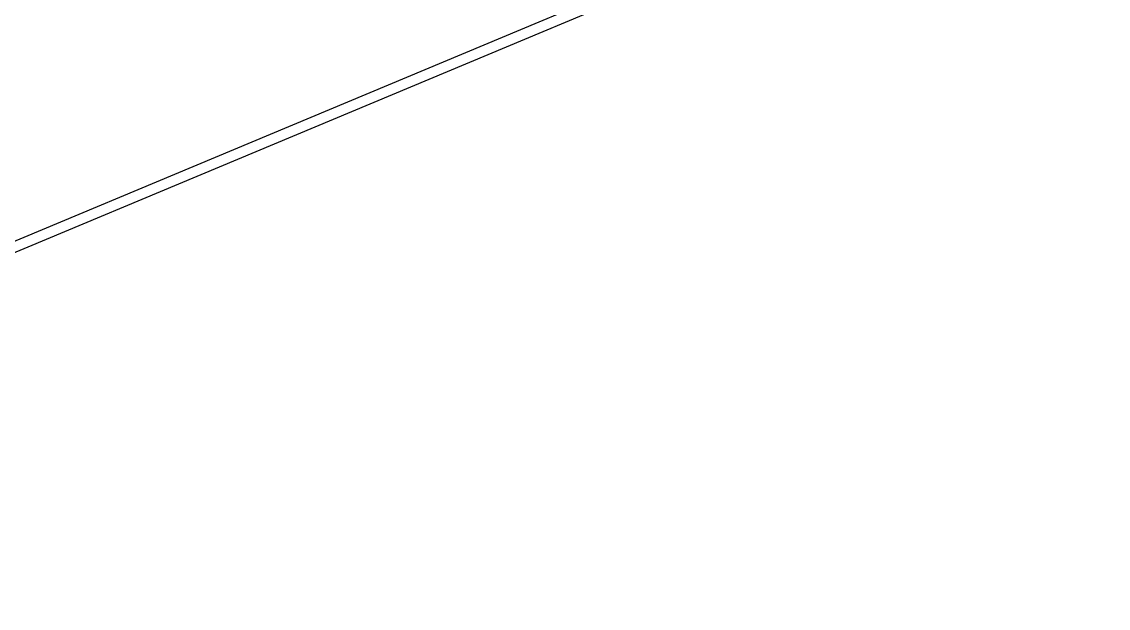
# Model space of a CAD drawing. Header units: millimetres. Extents: x 768159 to 833032, y -1374957 to -1225629.
# Drawn here: x 792605 to 794668, y -1325255 to -1324142 of the extents above; entities that cross this region are included whole.
import ezdxf
from ezdxf.xclip import XClip

# ---------------------------------------------------------------- set-up
doc = ezdxf.new("R2010")
doc.units = ezdxf.units.MM
doc.header["$LTSCALE"] = 10
doc.header["$MEASUREMENT"] = 0
doc.header["$XCLIPFRAME"] = 0
doc.layers.add('I—平顶—分格线', color=8, linetype='Continuous')
doc.layers.add('I—平顶—造型', color=122, linetype='Continuous')

# ---------------------------------------------------------------- blocks, each defined once
blk = doc.blocks.new('30-1')
at = {"layer": 'I—平顶—分格线'}
for centre in [(-1100, -55.6), (-1070, -55.6), (-1040, -55.6), (-1010, -55.6), (-980, -55.6), (-950, -55.6), (-920, -55.6), (-890, -55.6), (-860, -55.6), (-830, -55.6), (-800, -55.6), (-770, -55.6), (-740, -55.6), (-710, -55.6), (-680, -55.6), (-650, -55.6), (-620, -55.6), (-590, -55.6), (-560, -55.6), (-530, -55.6), (-500, -55.6), (-470, -55.6), (-440, -55.6), (-410, -55.6), (-380, -55.6), (-350, -55.6), (-320, -55.6), (-290, -55.6), (-260, -55.6), (-230, -55.6), (-200, -55.6), (-170, -55.6), (-140, -55.6), (-110, -55.6), (-80, -55.6), (-50, -55.6), (-20, -55.6), (-1175, -85.6), (-1145, -85.6), (-1115, -85.6), (-1085, -85.6), (-1055, -85.6), (-1025, -85.6), (-995, -85.6), (-965, -85.6), (-935, -85.6), (-905, -85.6), (-875, -85.6), (-845, -85.6), (-815, -85.6), (-785, -85.6), (-755, -85.6), (-725, -85.6), (-695, -85.6), (-665, -85.6), (-635, -85.6), (-605, -85.6), (-575, -85.6), (-545, -85.6), (-515, -85.6), (-485, -85.6), (-455, -85.6), (-425, -85.6), (-395, -85.6), (-365, -85.6), (-335, -85.6), (-305, -85.6), (-275, -85.6), (-245, -85.6), (-215, -85.6), (-185, -85.6), (-155, -85.6), (-125, -85.6), (-95, -85.6), (-65, -85.6), (-35, -85.6), (-1250, -115.6), (-1220, -115.6), (-1190, -115.6), (-1160, -115.6), (-1130, -115.6), (-1100, -115.6), (-1070, -115.6), (-1040, -115.6), (-1010, -115.6), (-980, -115.6), (-950, -115.6), (-920, -115.6), (-890, -115.6), (-860, -115.6), (-830, -115.6), (-800, -115.6), (-770, -115.6), (-740, -115.6), (-710, -115.6), (-680, -115.6), (-650, -115.6), (-620, -115.6), (-590, -115.6), (-560, -115.6), (-530, -115.6), (-500, -115.6), (-470, -115.6), (-440, -115.6), (-410, -115.6), (-380, -115.6), (-350, -115.6), (-320, -115.6), (-290, -115.6), (-260, -115.6), (-230, -115.6), (-200, -115.6), (-170, -115.6), (-140, -115.6), (-110, -115.6), (-80, -115.6), (-50, -115.6), (-20, -115.6), (-1325, -145.6), (-1295, -145.6), (-1265, -145.6), (-1235, -145.6), (-1205, -145.6), (-1175, -145.6), (-1145, -145.6), (-1115, -145.6), (-1085, -145.6), (-1055, -145.6), (-1025, -145.6), (-995, -145.6), (-965, -145.6), (-935, -145.6), (-905, -145.6), (-875, -145.6), (-845, -145.6), (-815, -145.6), (-785, -145.6), (-755, -145.6), (-725, -145.6), (-695, -145.6), (-665, -145.6), (-635, -145.6), (-605, -145.6), (-575, -145.6), (-545, -145.6), (-515, -145.6), (-485, -145.6), (-455, -145.6), (-425, -145.6), (-395, -145.6), (-365, -145.6), (-335, -145.6), (-305, -145.6), (-275, -145.6), (-245, -145.6), (-215, -145.6), (-185, -145.6), (-155, -145.6), (-125, -145.6), (-95, -145.6), (-65, -145.6), (-35, -145.6), (-1370, -175.6), (-1340, -175.6), (-1310, -175.6), (-1280, -175.6), (-1250, -175.6), (-1220, -175.6), (-1190, -175.6), (-1160, -175.6), (-1130, -175.6), (-1100, -175.6), (-1070, -175.6), (-1040, -175.6), (-1010, -175.6), (-980, -175.6), (-950, -175.6), (-920, -175.6), (-890, -175.6), (-860, -175.6), (-830, -175.6), (-800, -175.6), (-770, -175.6), (-740, -175.6), (-710, -175.6), (-680, -175.6), (-650, -175.6), (-620, -175.6), (-590, -175.6), (-560, -175.6), (-530, -175.6), (-500, -175.6), (-470, -175.6), (-440, -175.6), (-410, -175.6), (-380, -175.6), (-350, -175.6), (-320, -175.6), (-290, -175.6), (-260, -175.6), (-230, -175.6), (-200, -175.6), (-170, -175.6), (-140, -175.6), (-110, -175.6), (-80, -175.6), (-50, -175.6), (-20, -175.6), (-1385, -205.6), (-1355, -205.6), (-1325, -205.6), (-1295, -205.6), (-1265, -205.6), (-1235, -205.6), (-1205, -205.6), (-1175, -205.6), (-1145, -205.6), (-1115, -205.6), (-1085, -205.6), (-1055, -205.6), (-1025, -205.6), (-995, -205.6), (-965, -205.6), (-935, -205.6), (-905, -205.6), (-875, -205.6), (-845, -205.6), (-815, -205.6), (-785, -205.6), (-755, -205.6), (-725, -205.6), (-695, -205.6), (-665, -205.6), (-635, -205.6), (-605, -205.6), (-575, -205.6), (-545, -205.6), (-515, -205.6), (-485, -205.6), (-455, -205.6), (-425, -205.6), (-395, -205.6), (-365, -205.6), (-335, -205.6), (-305, -205.6), (-275, -205.6), (-245, -205.6), (-215, -205.6), (-185, -205.6), (-155, -205.6), (-125, -205.6), (-95, -205.6), (-65, -205.6), (-35, -205.6), (-1370, -235.6), (-1340, -235.6), (-1310, -235.6), (-1280, -235.6), (-1250, -235.6), (-1220, -235.6), (-1190, -235.6), (-1160, -235.6), (-1130, -235.6), (-1100, -235.6), (-1070, -235.6), (-1040, -235.6), (-1010, -235.6), (-980, -235.6), (-950, -235.6), (-920, -235.6), (-890, -235.6), (-860, -235.6), (-830, -235.6), (-800, -235.6), (-770, -235.6), (-740, -235.6), (-710, -235.6), (-680, -235.6), (-650, -235.6), (-620, -235.6), (-590, -235.6), (-560, -235.6), (-530, -235.6), (-500, -235.6), (-470, -235.6), (-440, -235.6), (-410, -235.6), (-380, -235.6), (-350, -235.6), (-320, -235.6), (-290, -235.6), (-260, -235.6), (-230, -235.6), (-200, -235.6), (-170, -235.6), (-140, -235.6), (-110, -235.6), (-80, -235.6), (-50, -235.6), (-20, -235.6), (-1385, -265.6), (-1355, -265.6), (-1325, -265.6), (-1295, -265.6), (-1265, -265.6), (-1235, -265.6), (-1205, -265.6), (-1175, -265.6), (-1145, -265.6), (-1115, -265.6), (-1085, -265.6), (-1055, -265.6), (-1025, -265.6), (-995, -265.6), (-965, -265.6), (-935, -265.6), (-905, -265.6), (-875, -265.6), (-845, -265.6), (-815, -265.6), (-785, -265.6), (-755, -265.6), (-725, -265.6), (-695, -265.6), (-665, -265.6), (-635, -265.6), (-605, -265.6), (-575, -265.6), (-545, -265.6), (-515, -265.6), (-485, -265.6), (-455, -265.6), (-425, -265.6), (-395, -265.6), (-365, -265.6), (-335, -265.6), (-305, -265.6), (-275, -265.6), (-245, -265.6), (-215, -265.6), (-185, -265.6), (-155, -265.6), (-125, -265.6), (-95, -265.6), (-65, -265.6), (-35, -265.6), (-1370, -295.6), (-1340, -295.6), (-1310, -295.6), (-1280, -295.6), (-1250, -295.6), (-1220, -295.6), (-1190, -295.6), (-1160, -295.6), (-1130, -295.6), (-1100, -295.6), (-1070, -295.6), (-1040, -295.6), (-1010, -295.6), (-980, -295.6), (-950, -295.6), (-920, -295.6), (-890, -295.6), (-860, -295.6), (-830, -295.6), (-800, -295.6), (-770, -295.6), (-740, -295.6), (-710, -295.6), (-680, -295.6), (-650, -295.6), (-620, -295.6), (-590, -295.6), (-560, -295.6), (-530, -295.6), (-500, -295.6), (-470, -295.6), (-440, -295.6), (-410, -295.6), (-380, -295.6), (-350, -295.6), (-320, -295.6), (-290, -295.6), (-260, -295.6), (-230, -295.6), (-200, -295.6), (-170, -295.6), (-140, -295.6), (-110, -295.6), (-80, -295.6), (-50, -295.6), (-20, -295.6), (-1385, -325.6), (-1355, -325.6), (-1325, -325.6), (-1295, -325.6), (-1265, -325.6), (-1235, -325.6), (-1205, -325.6), (-1175, -325.6), (-1145, -325.6), (-1115, -325.6), (-1085, -325.6), (-1055, -325.6), (-1025, -325.6), (-995, -325.6), (-965, -325.6), (-935, -325.6), (-905, -325.6), (-875, -325.6), (-845, -325.6), (-815, -325.6), (-785, -325.6), (-755, -325.6), (-725, -325.6), (-695, -325.6), (-665, -325.6), (-635, -325.6), (-605, -325.6), (-575, -325.6), (-545, -325.6), (-515, -325.6), (-485, -325.6), (-455, -325.6), (-425, -325.6), (-395, -325.6), (-365, -325.6), (-335, -325.6), (-305, -325.6), (-275, -325.6), (-245, -325.6), (-215, -325.6), (-185, -325.6), (-155, -325.6), (-125, -325.6), (-95, -325.6), (-65, -325.6), (-35, -325.6), (-1370, -355.6), (-1340, -355.6), (-1310, -355.6), (-1280, -355.6), (-1250, -355.6), (-1220, -355.6), (-1190, -355.6), (-1160, -355.6), (-1130, -355.6), (-1100, -355.6), (-1070, -355.6), (-1040, -355.6), (-1010, -355.6), (-980, -355.6), (-950, -355.6), (-920, -355.6), (-890, -355.6), (-860, -355.6), (-830, -355.6), (-800, -355.6), (-770, -355.6), (-740, -355.6), (-710, -355.6), (-680, -355.6), (-650, -355.6), (-620, -355.6), (-590, -355.6), (-560, -355.6), (-530, -355.6), (-500, -355.6), (-470, -355.6), (-440, -355.6), (-410, -355.6), (-380, -355.6), (-350, -355.6), (-320, -355.6), (-290, -355.6), (-260, -355.6), (-230, -355.6), (-200, -355.6), (-170, -355.6), (-140, -355.6), (-110, -355.6), (-80, -355.6), (-50, -355.6), (-20, -355.6), (-1385, -385.6), (-1355, -385.6), (-1325, -385.6), (-1295, -385.6), (-1265, -385.6), (-1235, -385.6), (-1205, -385.6), (-1175, -385.6), (-1145, -385.6), (-1115, -385.6), (-1085, -385.6), (-1055, -385.6), (-1025, -385.6), (-995, -385.6), (-965, -385.6), (-935, -385.6), (-905, -385.6), (-875, -385.6), (-845, -385.6), (-815, -385.6), (-785, -385.6), (-755, -385.6), (-725, -385.6), (-695, -385.6), (-665, -385.6), (-635, -385.6), (-605, -385.6), (-575, -385.6), (-545, -385.6), (-515, -385.6), (-485, -385.6), (-455, -385.6), (-425, -385.6), (-395, -385.6), (-365, -385.6), (-335, -385.6), (-305, -385.6), (-275, -385.6), (-245, -385.6), (-215, -385.6), (-185, -385.6), (-155, -385.6), (-125, -385.6), (-95, -385.6), (-65, -385.6), (-35, -385.6), (-1370, -415.6), (-1340, -415.6), (-1310, -415.6), (-1280, -415.6), (-1250, -415.6), (-1220, -415.6), (-1190, -415.6), (-1160, -415.6), (-1130, -415.6), (-1100, -415.6), (-1070, -415.6), (-1040, -415.6), (-1010, -415.6), (-980, -415.6), (-950, -415.6), (-920, -415.6), (-890, -415.6), (-860, -415.6), (-830, -415.6), (-800, -415.6), (-770, -415.6), (-740, -415.6), (-710, -415.6), (-680, -415.6), (-650, -415.6), (-620, -415.6), (-590, -415.6), (-560, -415.6), (-530, -415.6), (-500, -415.6), (-470, -415.6), (-440, -415.6), (-410, -415.6), (-380, -415.6), (-350, -415.6), (-320, -415.6), (-290, -415.6), (-260, -415.6), (-230, -415.6), (-200, -415.6), (-170, -415.6), (-140, -415.6), (-110, -415.6), (-80, -415.6), (-50, -415.6), (-20, -415.6), (-1385, -445.6), (-1355, -445.6), (-1325, -445.6), (-1295, -445.6), (-1265, -445.6), (-1235, -445.6), (-1205, -445.6), (-1175, -445.6), (-1145, -445.6), (-1115, -445.6), (-1085, -445.6), (-1055, -445.6), (-1025, -445.6), (-995, -445.6), (-965, -445.6), (-935, -445.6), (-905, -445.6), (-875, -445.6), (-845, -445.6), (-815, -445.6), (-785, -445.6), (-755, -445.6), (-725, -445.6), (-695, -445.6), (-665, -445.6), (-635, -445.6), (-605, -445.6), (-575, -445.6), (-545, -445.6), (-515, -445.6), (-485, -445.6), (-455, -445.6), (-425, -445.6), (-395, -445.6), (-365, -445.6), (-335, -445.6), (-305, -445.6), (-275, -445.6), (-245, -445.6), (-215, -445.6), (-185, -445.6), (-155, -445.6), (-125, -445.6), (-95, -445.6), (-65, -445.6), (-35, -445.6), (-1370, -475.6), (-1340, -475.6), (-1310, -475.6), (-1280, -475.6), (-1250, -475.6), (-1220, -475.6), (-1190, -475.6), (-1160, -475.6), (-1130, -475.6), (-1100, -475.6), (-1070, -475.6), (-1040, -475.6), (-1010, -475.6), (-980, -475.6), (-950, -475.6), (-920, -475.6), (-890, -475.6), (-860, -475.6), (-830, -475.6), (-800, -475.6), (-770, -475.6), (-740, -475.6), (-710, -475.6), (-680, -475.6), (-650, -475.6), (-620, -475.6), (-590, -475.6), (-560, -475.6), (-530, -475.6), (-500, -475.6), (-470, -475.6), (-440, -475.6), (-410, -475.6), (-380, -475.6), (-350, -475.6), (-320, -475.6), (-290, -475.6), (-260, -475.6), (-230, -475.6), (-200, -475.6), (-170, -475.6), (-140, -475.6), (-110, -475.6), (-80, -475.6), (-50, -475.6), (-20, -475.6), (-1385, -505.6), (-1355, -505.6), (-1325, -505.6), (-1295, -505.6), (-1265, -505.6), (-1235, -505.6), (-1205, -505.6), (-1175, -505.6), (-1145, -505.6), (-1115, -505.6), (-1085, -505.6), (-1055, -505.6), (-1025, -505.6), (-995, -505.6), (-965, -505.6), (-935, -505.6), (-905, -505.6), (-875, -505.6), (-845, -505.6), (-815, -505.6), (-785, -505.6), (-755, -505.6), (-725, -505.6), (-695, -505.6), (-665, -505.6), (-635, -505.6), (-605, -505.6), (-575, -505.6), (-545, -505.6), (-515, -505.6), (-485, -505.6), (-455, -505.6), (-425, -505.6), (-395, -505.6), (-365, -505.6), (-335, -505.6), (-305, -505.6), (-275, -505.6), (-245, -505.6), (-215, -505.6), (-185, -505.6), (-155, -505.6), (-125, -505.6), (-95, -505.6), (-65, -505.6), (-35, -505.6), (-1370, -535.6), (-1340, -535.6), (-1310, -535.6), (-1280, -535.6), (-1250, -535.6), (-1220, -535.6), (-1190, -535.6), (-1160, -535.6), (-1130, -535.6), (-1100, -535.6), (-1070, -535.6), (-1040, -535.6), (-1010, -535.6), (-980, -535.6), (-950, -535.6), (-920, -535.6), (-890, -535.6), (-860, -535.6), (-830, -535.6), (-800, -535.6), (-770, -535.6), (-740, -535.6), (-710, -535.6), (-680, -535.6), (-650, -535.6), (-620, -535.6), (-590, -535.6), (-560, -535.6), (-530, -535.6), (-500, -535.6), (-470, -535.6), (-440, -535.6), (-410, -535.6), (-380, -535.6), (-350, -535.6), (-320, -535.6), (-290, -535.6), (-260, -535.6), (-230, -535.6), (-200, -535.6), (-170, -535.6), (-140, -535.6), (-110, -535.6), (-80, -535.6), (-50, -535.6), (-20, -535.6), (-1385, -565.6), (-1355, -565.6), (-1325, -565.6), (-1295, -565.6), (-1265, -565.6), (-1235, -565.6), (-1205, -565.6), (-1175, -565.6), (-1145, -565.6), (-1115, -565.6), (-1085, -565.6), (-1055, -565.6), (-1025, -565.6), (-995, -565.6), (-965, -565.6), (-935, -565.6), (-905, -565.6), (-875, -565.6), (-845, -565.6), (-815, -565.6), (-785, -565.6), (-755, -565.6), (-725, -565.6), (-695, -565.6), (-665, -565.6), (-635, -565.6), (-605, -565.6), (-575, -565.6), (-545, -565.6), (-515, -565.6), (-485, -565.6), (-455, -565.6), (-425, -565.6), (-395, -565.6), (-365, -565.6), (-335, -565.6), (-305, -565.6), (-275, -565.6), (-245, -565.6), (-215, -565.6), (-185, -565.6), (-155, -565.6), (-125, -565.6), (-95, -565.6), (-65, -565.6), (-35, -565.6), (-1370, -595.6), (-1340, -595.6), (-1310, -595.6), (-1280, -595.6), (-1250, -595.6), (-1220, -595.6), (-1190, -595.6), (-1160, -595.6), (-1130, -595.6), (-1100, -595.6), (-1070, -595.6), (-1040, -595.6), (-1010, -595.6), (-980, -595.6), (-950, -595.6), (-920, -595.6), (-890, -595.6), (-860, -595.6), (-830, -595.6), (-800, -595.6), (-770, -595.6), (-740, -595.6), (-710, -595.6), (-680, -595.6), (-650, -595.6), (-620, -595.6), (-590, -595.6), (-560, -595.6), (-530, -595.6), (-500, -595.6), (-470, -595.6), (-440, -595.6), (-410, -595.6), (-380, -595.6), (-350, -595.6), (-320, -595.6), (-290, -595.6), (-260, -595.6), (-230, -595.6), (-200, -595.6), (-170, -595.6), (-140, -595.6), (-110, -595.6), (-80, -595.6), (-50, -595.6), (-20, -595.6), (-1385, -625.6), (-1355, -625.6), (-1325, -625.6), (-1295, -625.6), (-1265, -625.6), (-1235, -625.6), (-1205, -625.6), (-1175, -625.6), (-1145, -625.6), (-1115, -625.6), (-1085, -625.6), (-1055, -625.6), (-1025, -625.6), (-995, -625.6), (-965, -625.6), (-935, -625.6), (-905, -625.6), (-875, -625.6), (-845, -625.6), (-815, -625.6), (-785, -625.6), (-755, -625.6), (-725, -625.6), (-695, -625.6), (-665, -625.6), (-635, -625.6), (-605, -625.6), (-575, -625.6), (-545, -625.6), (-515, -625.6), (-485, -625.6), (-455, -625.6), (-425, -625.6), (-395, -625.6), (-365, -625.6), (-335, -625.6), (-305, -625.6), (-275, -625.6), (-245, -625.6), (-215, -625.6), (-185, -625.6), (-155, -625.6), (-125, -625.6), (-95, -625.6), (-65, -625.6), (-35, -625.6), (-1370, -655.6), (-1340, -655.6), (-1310, -655.6), (-1280, -655.6), (-1250, -655.6), (-1220, -655.6), (-1190, -655.6), (-1160, -655.6), (-1130, -655.6), (-1100, -655.6), (-1070, -655.6), (-1040, -655.6), (-1010, -655.6), (-980, -655.6), (-950, -655.6), (-920, -655.6), (-890, -655.6), (-860, -655.6), (-830, -655.6), (-800, -655.6), (-770, -655.6), (-740, -655.6), (-710, -655.6), (-680, -655.6), (-650, -655.6), (-620, -655.6), (-590, -655.6), (-560, -655.6), (-530, -655.6), (-500, -655.6), (-470, -655.6), (-440, -655.6), (-410, -655.6), (-380, -655.6), (-350, -655.6), (-320, -655.6), (-290, -655.6), (-260, -655.6), (-230, -655.6), (-200, -655.6), (-170, -655.6), (-140, -655.6), (-110, -655.6), (-80, -655.6), (-50, -655.6), (-20, -655.6), (-1385, -685.6), (-1355, -685.6), (-1325, -685.6), (-1295, -685.6), (-1265, -685.6), (-1235, -685.6), (-1205, -685.6), (-1175, -685.6), (-1145, -685.6), (-1115, -685.6), (-1085, -685.6), (-1055, -685.6), (-1025, -685.6), (-995, -685.6), (-965, -685.6), (-935, -685.6), (-905, -685.6), (-875, -685.6), (-845, -685.6), (-815, -685.6), (-785, -685.6), (-755, -685.6), (-725, -685.6), (-695, -685.6), (-665, -685.6), (-635, -685.6), (-605, -685.6), (-575, -685.6), (-545, -685.6), (-515, -685.6), (-485, -685.6), (-455, -685.6), (-425, -685.6), (-395, -685.6), (-365, -685.6), (-335, -685.6), (-305, -685.6), (-275, -685.6), (-245, -685.6), (-215, -685.6), (-185, -685.6), (-155, -685.6), (-125, -685.6), (-95, -685.6), (-65, -685.6), (-35, -685.6), (-1370, -715.6), (-1340, -715.6), (-1310, -715.6), (-1280, -715.6), (-1250, -715.6), (-1220, -715.6), (-1190, -715.6), (-1160, -715.6), (-1130, -715.6), (-1100, -715.6), (-1070, -715.6), (-1040, -715.6), (-1010, -715.6), (-980, -715.6), (-950, -715.6), (-920, -715.6), (-890, -715.6), (-860, -715.6), (-830, -715.6), (-800, -715.6), (-770, -715.6), (-740, -715.6), (-710, -715.6), (-680, -715.6), (-650, -715.6), (-620, -715.6), (-590, -715.6), (-560, -715.6), (-530, -715.6), (-500, -715.6), (-470, -715.6), (-440, -715.6), (-410, -715.6), (-380, -715.6), (-350, -715.6), (-320, -715.6), (-290, -715.6), (-260, -715.6), (-230, -715.6), (-200, -715.6), (-170, -715.6), (-140, -715.6), (-110, -715.6), (-80, -715.6), (-50, -715.6), (-20, -715.6), (-1385, -745.6), (-1355, -745.6), (-1325, -745.6), (-1295, -745.6), (-1265, -745.6), (-1235, -745.6), (-1205, -745.6), (-1175, -745.6), (-1145, -745.6), (-1115, -745.6), (-1085, -745.6), (-1055, -745.6), (-1025, -745.6), (-995, -745.6), (-965, -745.6), (-935, -745.6), (-905, -745.6), (-875, -745.6), (-845, -745.6), (-815, -745.6), (-785, -745.6), (-755, -745.6), (-725, -745.6), (-695, -745.6), (-665, -745.6), (-635, -745.6), (-605, -745.6), (-575, -745.6), (-545, -745.6), (-515, -745.6), (-485, -745.6), (-455, -745.6), (-425, -745.6), (-395, -745.6), (-365, -745.6), (-335, -745.6), (-305, -745.6), (-275, -745.6), (-245, -745.6), (-215, -745.6), (-185, -745.6), (-155, -745.6), (-125, -745.6), (-95, -745.6), (-65, -745.6), (-35, -745.6), (-1370, -775.6), (-1340, -775.6), (-1310, -775.6), (-1280, -775.6), (-1250, -775.6), (-1220, -775.6), (-1190, -775.6), (-1160, -775.6), (-1130, -775.6), (-1100, -775.6), (-1070, -775.6), (-1040, -775.6), (-1010, -775.6), (-980, -775.6), (-950, -775.6), (-920, -775.6), (-890, -775.6), (-860, -775.6), (-830, -775.6), (-800, -775.6), (-770, -775.6), (-740, -775.6), (-710, -775.6), (-680, -775.6), (-650, -775.6), (-620, -775.6), (-590, -775.6), (-560, -775.6), (-530, -775.6), (-500, -775.6), (-470, -775.6), (-440, -775.6), (-410, -775.6), (-380, -775.6), (-350, -775.6), (-320, -775.6), (-290, -775.6), (-260, -775.6), (-230, -775.6), (-200, -775.6), (-170, -775.6), (-140, -775.6), (-110, -775.6), (-80, -775.6), (-50, -775.6), (-20, -775.6), (-1385, -805.6), (-1355, -805.6), (-1325, -805.6), (-1295, -805.6), (-1265, -805.6), (-1235, -805.6), (-1205, -805.6), (-1175, -805.6), (-1145, -805.6), (-1115, -805.6), (-1085, -805.6), (-1055, -805.6), (-1025, -805.6), (-995, -805.6), (-965, -805.6), (-935, -805.6), (-905, -805.6), (-875, -805.6), (-845, -805.6), (-815, -805.6), (-785, -805.6), (-755, -805.6), (-725, -805.6), (-695, -805.6), (-665, -805.6), (-635, -805.6), (-605, -805.6), (-575, -805.6), (-545, -805.6), (-515, -805.6), (-485, -805.6), (-455, -805.6), (-425, -805.6), (-395, -805.6), (-365, -805.6), (-335, -805.6), (-305, -805.6), (-275, -805.6), (-245, -805.6), (-215, -805.6), (-185, -805.6), (-155, -805.6), (-125, -805.6), (-95, -805.6), (-65, -805.6), (-35, -805.6), (-1370, -835.6), (-1340, -835.6), (-1310, -835.6), (-1280, -835.6), (-1250, -835.6), (-1220, -835.6), (-1190, -835.6), (-1160, -835.6), (-1130, -835.6), (-1100, -835.6), (-1070, -835.6), (-1040, -835.6), (-1010, -835.6), (-980, -835.6), (-950, -835.6), (-920, -835.6), (-890, -835.6), (-860, -835.6), (-830, -835.6), (-800, -835.6), (-770, -835.6), (-740, -835.6), (-710, -835.6), (-680, -835.6), (-650, -835.6), (-620, -835.6), (-590, -835.6), (-560, -835.6), (-530, -835.6), (-500, -835.6), (-470, -835.6), (-440, -835.6), (-410, -835.6), (-380, -835.6), (-350, -835.6), (-320, -835.6), (-290, -835.6), (-260, -835.6), (-230, -835.6), (-200, -835.6), (-170, -835.6), (-140, -835.6), (-110, -835.6), (-80, -835.6), (-50, -835.6), (-20, -835.6), (-1385, -865.6), (-1355, -865.6), (-1325, -865.6), (-1295, -865.6), (-1265, -865.6), (-1235, -865.6), (-1205, -865.6), (-1175, -865.6), (-1145, -865.6), (-1115, -865.6), (-1085, -865.6), (-1055, -865.6), (-1025, -865.6), (-995, -865.6), (-965, -865.6), (-935, -865.6), (-905, -865.6), (-875, -865.6), (-845, -865.6), (-815, -865.6), (-785, -865.6), (-755, -865.6), (-725, -865.6), (-695, -865.6), (-665, -865.6), (-635, -865.6), (-605, -865.6), (-575, -865.6), (-545, -865.6), (-515, -865.6), (-485, -865.6), (-455, -865.6), (-425, -865.6), (-395, -865.6), (-365, -865.6), (-335, -865.6), (-305, -865.6), (-275, -865.6), (-245, -865.6), (-215, -865.6), (-185, -865.6), (-155, -865.6), (-125, -865.6), (-95, -865.6), (-65, -865.6), (-35, -865.6), (-1370, -895.6), (-1340, -895.6), (-1310, -895.6), (-1280, -895.6), (-1250, -895.6), (-1220, -895.6), (-1190, -895.6), (-1160, -895.6), (-1130, -895.6), (-1100, -895.6), (-1070, -895.6), (-1040, -895.6), (-1010, -895.6), (-980, -895.6), (-950, -895.6), (-920, -895.6), (-890, -895.6), (-860, -895.6), (-830, -895.6), (-800, -895.6), (-770, -895.6), (-740, -895.6), (-710, -895.6), (-680, -895.6), (-650, -895.6), (-620, -895.6), (-590, -895.6), (-560, -895.6), (-530, -895.6), (-500, -895.6), (-470, -895.6), (-440, -895.6), (-410, -895.6), (-380, -895.6), (-350, -895.6), (-320, -895.6), (-290, -895.6), (-260, -895.6), (-230, -895.6), (-200, -895.6), (-170, -895.6), (-140, -895.6), (-110, -895.6), (-80, -895.6), (-50, -895.6), (-20, -895.6), (-1385, -925.6), (-1355, -925.6), (-1325, -925.6), (-1295, -925.6), (-1265, -925.6), (-1235, -925.6), (-1205, -925.6), (-1175, -925.6), (-1145, -925.6), (-1115, -925.6), (-1085, -925.6), (-1055, -925.6), (-1025, -925.6), (-995, -925.6), (-965, -925.6), (-935, -925.6), (-905, -925.6), (-875, -925.6), (-845, -925.6), (-815, -925.6), (-785, -925.6), (-755, -925.6), (-725, -925.6), (-695, -925.6), (-665, -925.6), (-635, -925.6), (-605, -925.6), (-575, -925.6), (-545, -925.6), (-515, -925.6), (-485, -925.6), (-455, -925.6), (-425, -925.6), (-395, -925.6), (-365, -925.6), (-335, -925.6), (-305, -925.6), (-275, -925.6), (-245, -925.6), (-215, -925.6), (-185, -925.6), (-155, -925.6), (-125, -925.6), (-95, -925.6), (-65, -925.6), (-35, -925.6), (-1370, -955.6), (-1340, -955.6), (-1310, -955.6), (-1280, -955.6), (-1250, -955.6), (-1220, -955.6), (-1190, -955.6), (-1160, -955.6), (-1130, -955.6), (-1100, -955.6), (-1070, -955.6), (-1040, -955.6), (-1010, -955.6), (-980, -955.6), (-950, -955.6), (-920, -955.6), (-890, -955.6), (-860, -955.6), (-830, -955.6), (-800, -955.6), (-770, -955.6), (-740, -955.6), (-710, -955.6), (-680, -955.6), (-650, -955.6), (-620, -955.6), (-590, -955.6), (-560, -955.6), (-530, -955.6), (-500, -955.6), (-470, -955.6), (-440, -955.6), (-410, -955.6), (-380, -955.6), (-350, -955.6), (-320, -955.6), (-290, -955.6), (-260, -955.6), (-230, -955.6), (-200, -955.6), (-170, -955.6), (-140, -955.6), (-110, -955.6), (-80, -955.6), (-50, -955.6), (-20, -955.6), (-1385, -985.6), (-1355, -985.6), (-1325, -985.6), (-1295, -985.6), (-1265, -985.6), (-1235, -985.6), (-1205, -985.6), (-1175, -985.6), (-1145, -985.6), (-1115, -985.6), (-1085, -985.6), (-1055, -985.6), (-1025, -985.6), (-995, -985.6), (-965, -985.6), (-935, -985.6), (-905, -985.6), (-875, -985.6), (-845, -985.6), (-815, -985.6), (-785, -985.6), (-755, -985.6), (-725, -985.6), (-695, -985.6), (-665, -985.6), (-635, -985.6), (-605, -985.6), (-575, -985.6), (-545, -985.6), (-515, -985.6), (-485, -985.6), (-455, -985.6), (-425, -985.6), (-395, -985.6), (-365, -985.6), (-335, -985.6), (-305, -985.6), (-275, -985.6), (-245, -985.6), (-215, -985.6), (-185, -985.6), (-155, -985.6), (-125, -985.6), (-95, -985.6), (-65, -985.6), (-35, -985.6), (-1370, -1015.6), (-1340, -1015.6), (-1310, -1015.6), (-1280, -1015.6), (-1250, -1015.6), (-1220, -1015.6), (-1190, -1015.6), (-1160, -1015.6), (-1130, -1015.6), (-1100, -1015.6), (-1070, -1015.6), (-1040, -1015.6), (-1010, -1015.6), (-980, -1015.6), (-950, -1015.6), (-920, -1015.6), (-890, -1015.6), (-860, -1015.6), (-830, -1015.6), (-800, -1015.6), (-770, -1015.6), (-740, -1015.6), (-710, -1015.6), (-680, -1015.6), (-650, -1015.6), (-620, -1015.6), (-590, -1015.6), (-560, -1015.6), (-530, -1015.6), (-500, -1015.6), (-470, -1015.6), (-440, -1015.6), (-410, -1015.6), (-380, -1015.6), (-350, -1015.6), (-320, -1015.6), (-290, -1015.6), (-260, -1015.6), (-230, -1015.6), (-200, -1015.6), (-170, -1015.6), (-140, -1015.6), (-110, -1015.6), (-80, -1015.6), (-50, -1015.6), (-20, -1015.6), (-1385, -1045.6), (-1355, -1045.6), (-1325, -1045.6), (-1295, -1045.6), (-1265, -1045.6), (-1235, -1045.6), (-1205, -1045.6), (-1175, -1045.6), (-1145, -1045.6), (-1115, -1045.6), (-1085, -1045.6), (-1055, -1045.6), (-1025, -1045.6), (-995, -1045.6), (-965, -1045.6), (-935, -1045.6), (-905, -1045.6), (-875, -1045.6), (-845, -1045.6), (-815, -1045.6), (-785, -1045.6), (-755, -1045.6), (-725, -1045.6), (-695, -1045.6), (-665, -1045.6), (-635, -1045.6), (-605, -1045.6), (-575, -1045.6), (-545, -1045.6), (-515, -1045.6), (-485, -1045.6), (-455, -1045.6), (-425, -1045.6), (-395, -1045.6), (-365, -1045.6), (-335, -1045.6), (-305, -1045.6), (-275, -1045.6), (-245, -1045.6), (-215, -1045.6), (-185, -1045.6), (-155, -1045.6), (-125, -1045.6), (-95, -1045.6), (-65, -1045.6), (-35, -1045.6), (-1370, -1075.6), (-1340, -1075.6), (-1310, -1075.6), (-1280, -1075.6), (-1250, -1075.6), (-1220, -1075.6), (-1190, -1075.6), (-1160, -1075.6), (-1130, -1075.6), (-1100, -1075.6), (-1070, -1075.6), (-1040, -1075.6), (-1010, -1075.6), (-980, -1075.6), (-950, -1075.6), (-920, -1075.6), (-890, -1075.6), (-860, -1075.6), (-830, -1075.6), (-800, -1075.6), (-770, -1075.6), (-740, -1075.6), (-710, -1075.6), (-680, -1075.6), (-650, -1075.6), (-620, -1075.6), (-590, -1075.6), (-560, -1075.6), (-530, -1075.6), (-500, -1075.6), (-470, -1075.6), (-440, -1075.6), (-410, -1075.6), (-380, -1075.6), (-350, -1075.6), (-320, -1075.6), (-290, -1075.6), (-260, -1075.6), (-230, -1075.6), (-200, -1075.6), (-170, -1075.6), (-140, -1075.6), (-110, -1075.6), (-80, -1075.6), (-50, -1075.6), (-20, -1075.6), (-1385, -1105.6), (-1355, -1105.6), (-1325, -1105.6), (-1295, -1105.6), (-1265, -1105.6), (-1235, -1105.6), (-1205, -1105.6), (-1175, -1105.6), (-1145, -1105.6), (-1115, -1105.6), (-1085, -1105.6), (-1055, -1105.6), (-1025, -1105.6), (-995, -1105.6), (-965, -1105.6), (-935, -1105.6), (-905, -1105.6), (-875, -1105.6), (-845, -1105.6), (-815, -1105.6), (-785, -1105.6), (-755, -1105.6), (-725, -1105.6), (-695, -1105.6), (-665, -1105.6), (-635, -1105.6), (-605, -1105.6), (-575, -1105.6), (-545, -1105.6), (-515, -1105.6), (-485, -1105.6), (-455, -1105.6), (-425, -1105.6), (-395, -1105.6), (-365, -1105.6), (-335, -1105.6), (-305, -1105.6), (-275, -1105.6), (-245, -1105.6), (-215, -1105.6), (-185, -1105.6), (-155, -1105.6), (-125, -1105.6), (-95, -1105.6), (-65, -1105.6), (-35, -1105.6), (-1370, -1135.6), (-1340, -1135.6), (-1310, -1135.6), (-1280, -1135.6), (-1250, -1135.6), (-1220, -1135.6), (-1190, -1135.6), (-1160, -1135.6), (-1130, -1135.6), (-1100, -1135.6), (-1070, -1135.6), (-1040, -1135.6), (-1010, -1135.6), (-980, -1135.6), (-950, -1135.6), (-920, -1135.6), (-890, -1135.6), (-860, -1135.6), (-830, -1135.6), (-800, -1135.6), (-770, -1135.6), (-740, -1135.6), (-710, -1135.6), (-680, -1135.6), (-650, -1135.6), (-620, -1135.6), (-590, -1135.6), (-560, -1135.6), (-530, -1135.6), (-500, -1135.6), (-470, -1135.6), (-440, -1135.6), (-410, -1135.6), (-380, -1135.6), (-350, -1135.6), (-320, -1135.6), (-290, -1135.6), (-260, -1135.6), (-230, -1135.6), (-200, -1135.6), (-170, -1135.6), (-140, -1135.6), (-110, -1135.6), (-80, -1135.6), (-50, -1135.6), (-1385, -1165.6), (-1355, -1165.6), (-1325, -1165.6), (-1295, -1165.6), (-1265, -1165.6), (-1235, -1165.6), (-1205, -1165.6), (-1175, -1165.6), (-1145, -1165.6), (-1115, -1165.6), (-1085, -1165.6), (-1055, -1165.6), (-1025, -1165.6), (-995, -1165.6), (-965, -1165.6), (-935, -1165.6), (-905, -1165.6), (-875, -1165.6), (-845, -1165.6), (-815, -1165.6), (-785, -1165.6), (-755, -1165.6), (-725, -1165.6), (-695, -1165.6), (-665, -1165.6), (-635, -1165.6), (-605, -1165.6), (-575, -1165.6), (-545, -1165.6), (-515, -1165.6), (-485, -1165.6), (-455, -1165.6), (-425, -1165.6), (-395, -1165.6), (-365, -1165.6), (-335, -1165.6), (-305, -1165.6), (-275, -1165.6), (-245, -1165.6), (-215, -1165.6), (-185, -1165.6), (-155, -1165.6), (-125, -1165.6), (-1370, -1195.6), (-1340, -1195.6), (-1310, -1195.6), (-1280, -1195.6), (-1250, -1195.6), (-1220, -1195.6), (-1190, -1195.6), (-1160, -1195.6), (-1130, -1195.6), (-1100, -1195.6), (-1070, -1195.6), (-1040, -1195.6), (-1010, -1195.6), (-980, -1195.6), (-950, -1195.6), (-920, -1195.6), (-890, -1195.6), (-860, -1195.6), (-830, -1195.6), (-800, -1195.6), (-770, -1195.6), (-740, -1195.6), (-710, -1195.6), (-680, -1195.6), (-650, -1195.6), (-620, -1195.6), (-590, -1195.6), (-560, -1195.6), (-530, -1195.6), (-500, -1195.6), (-470, -1195.6), (-440, -1195.6), (-410, -1195.6), (-380, -1195.6), (-350, -1195.6), (-320, -1195.6), (-290, -1195.6), (-260, -1195.6), (-230, -1195.6), (-200, -1195.6), (-1385, -1225.6), (-1355, -1225.6), (-1325, -1225.6), (-1295, -1225.6), (-1265, -1225.6), (-1235, -1225.6), (-1205, -1225.6), (-1175, -1225.6), (-1145, -1225.6), (-1115, -1225.6), (-1085, -1225.6), (-1055, -1225.6), (-1025, -1225.6), (-995, -1225.6), (-965, -1225.6), (-935, -1225.6), (-905, -1225.6), (-875, -1225.6), (-845, -1225.6), (-815, -1225.6), (-785, -1225.6), (-755, -1225.6), (-725, -1225.6), (-695, -1225.6), (-665, -1225.6), (-635, -1225.6), (-605, -1225.6), (-575, -1225.6), (-545, -1225.6), (-515, -1225.6), (-485, -1225.6), (-455, -1225.6), (-425, -1225.6), (-395, -1225.6), (-365, -1225.6), (-335, -1225.6), (-305, -1225.6), (-275, -1225.6), (-1370, -1255.6), (-1340, -1255.6), (-1310, -1255.6), (-1280, -1255.6), (-1250, -1255.6), (-1220, -1255.6), (-1190, -1255.6), (-1160, -1255.6), (-1130, -1255.6), (-1100, -1255.6), (-1070, -1255.6), (-1040, -1255.6), (-1010, -1255.6), (-980, -1255.6), (-950, -1255.6), (-920, -1255.6), (-890, -1255.6), (-860, -1255.6), (-830, -1255.6), (-800, -1255.6), (-770, -1255.6), (-740, -1255.6), (-710, -1255.6), (-680, -1255.6), (-650, -1255.6), (-620, -1255.6), (-590, -1255.6), (-560, -1255.6), (-530, -1255.6), (-500, -1255.6), (-470, -1255.6), (-440, -1255.6), (-410, -1255.6), (-380, -1255.6), (-350, -1255.6), (-320, -1255.6), (-1385, -1285.6), (-1355, -1285.6), (-1325, -1285.6), (-1295, -1285.6), (-1265, -1285.6), (-1235, -1285.6), (-1205, -1285.6), (-1175, -1285.6), (-1055, -1285.6), (-1025, -1285.6), (-995, -1285.6), (-965, -1285.6), (-935, -1285.6), (-905, -1285.6), (-875, -1285.6), (-845, -1285.6), (-815, -1285.6), (-785, -1285.6), (-755, -1285.6), (-725, -1285.6), (-695, -1285.6), (-665, -1285.6), (-635, -1285.6), (-605, -1285.6), (-575, -1285.6), (-545, -1285.6), (-515, -1285.6), (-485, -1285.6), (-455, -1285.6), (-425, -1285.6), (-395, -1285.6), (-1370, -1315.6), (-1340, -1315.6), (-1310, -1315.6), (-1280, -1315.6), (-1250, -1315.6), (-1040, -1315.6), (-1010, -1315.6), (-980, -1315.6), (-950, -1315.6), (-920, -1315.6), (-890, -1315.6), (-860, -1315.6), (-830, -1315.6), (-800, -1315.6), (-770, -1315.6), (-740, -1315.6), (-710, -1315.6), (-680, -1315.6), (-650, -1315.6), (-620, -1315.6), (-590, -1315.6), (-560, -1315.6), (-530, -1315.6), (-500, -1315.6), (-470, -1315.6), (-1385, -1345.6), (-1355, -1345.6), (-1325, -1345.6), (-1025, -1345.6), (-995, -1345.6), (-965, -1345.6), (-935, -1345.6), (-905, -1345.6), (-875, -1345.6), (-845, -1345.6), (-815, -1345.6), (-785, -1345.6), (-755, -1345.6), (-725, -1345.6), (-695, -1345.6), (-665, -1345.6), (-635, -1345.6), (-605, -1345.6), (-575, -1345.6), (-545, -1345.6), (-1010, -1375.6), (-980, -1375.6), (-950, -1375.6), (-920, -1375.6), (-890, -1375.6), (-860, -1375.6), (-830, -1375.6), (-800, -1375.6), (-770, -1375.6), (-740, -1375.6), (-710, -1375.6), (-680, -1375.6), (-650, -1375.6), (-620, -1375.6), (-995, -1405.6), (-965, -1405.6), (-935, -1405.6), (-905, -1405.6), (-875, -1405.6), (-845, -1405.6), (-815, -1405.6), (-785, -1405.6), (-755, -1405.6), (-725, -1405.6), (-695, -1405.6), (-980, -1435.6), (-950, -1435.6), (-920, -1435.6), (-890, -1435.6), (-860, -1435.6), (-830, -1435.6), (-800, -1435.6), (-770, -1435.6), (-965, -1465.6), (-935, -1465.6), (-905, -1465.6), (-875, -1465.6), (-845, -1465.6), (-950, -1495.6), (-920, -1495.6)]:
    blk.add_circle(centre, 3, dxfattribs=at)

msp = doc.modelspace()

# ---------------------------------------------------------------- linework, layer by layer
at = {"layer": 'I—平顶—造型', "extrusion": (0.000109945, 4.5974e-05, 1), "elevation": 26.2}
for points in [[(789834.2, -1325710.9), (794867.1, -1323606.1)], [(789841.9, -1325729.3), (794874.8, -1323624.6)]]:
    msp.add_lwpolyline(points, dxfattribs=at)

# ---------------------------------------------------------------- block references
at = {"layer": 'I—平顶—分格线', "extrusion": (-0.000109945, -4.5974e-05, -1)}
ref = msp.add_blockref('30-1', (-794796.1, -1324874.9, -26.2), dxfattribs=dict(at, zscale=-0.9999999999999996, rotation=157.3057900268911))
XClip(ref).set_block_clipping_path([(-520.0760874257, -2125.601737911), (-4.9758716637, -1143.1111478)])
ref = msp.add_blockref('30-1', (-794081.1, -1325173.9, -26.2), dxfattribs=dict(at, zscale=-0.9999999999999996, rotation=157.3057900268911))
XClip(ref).set_block_clipping_path([(-559518.1611189798, -759803.9934840393), (-558559.3125290065, -759706.9783001209), (-558420.8978856797, -761074.9980198236), (-559379.746475653, -761172.0132037422)])

doc.saveas('drawing.dxf')
